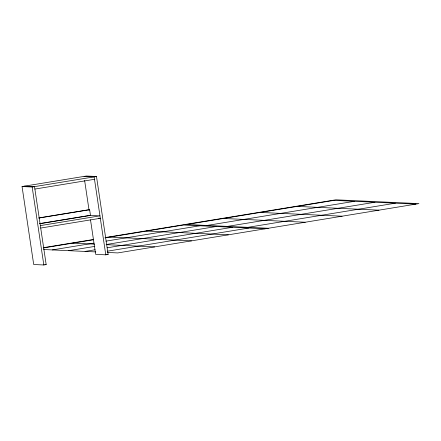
<?xml version="1.0" encoding="UTF-8"?>
<svg xmlns="http://www.w3.org/2000/svg" width="441" height="441" viewBox="0 0 441 441"><rect width="100%" height="100%" fill="white"/><g stroke="black" fill="none" stroke-linecap="round" stroke-linejoin="round"><path stroke-width="0.66" d="M24.404 186.163L34.519 186.626L46.173 264.6L43.819 264.98L33.703 264.517L22.05 186.549L86.364 176.02L96.485 176.483L108.139 254.451L105.785 254.837L95.664 254.374L90.499 219.794M22.05 186.549L32.165 187.012L96.485 176.483M34.883 189.062L94.495 179.305M38.863 217.909L88.988 209.701L89.633 209.734L90.488 215.417L39.679 223.736M38.83 218.052L89.633 209.734M39.712 223.593L89.837 215.39M40.346 225.61L99.958 215.853L90.515 215.417M40.71 228.047L100.322 218.289L98.299 218.196M43.483 247.666L93.685 239.446M105.217 237.561L335.855 199.801L418.95 203.615L117.764 252.925L107.461 252.45M43.328 247.963L93.602 239.733M104.997 237.864L183.412 225.026L265.217 228.78M186.549 224.513L334.008 200.374L415.813 204.128M52.319 249.92L93.872 243.118M105.939 241.139L199.773 225.775M207 225.45L354.459 201.311M68.68 250.67L94.821 246.392M106.215 244.523L216.134 226.531M227.457 226.393L374.911 202.248M85.041 251.42L95.096 249.777M107.157 247.798L232.495 227.28M247.908 227.33L395.362 203.185M107.433 251.183L248.856 228.03M84.011 176.4L94.131 176.869L105.785 254.837M297.14 206.41L378.951 210.164M260.278 212.441L342.084 216.195M223.416 218.477L305.222 222.231M185.259 224.452L268.36 228.267M146.55 231.062L228.355 234.816M109.688 237.098L191.493 240.852M72.82 243.134L94.639 244.132M106.226 244.667L154.626 246.888M43.593 249.518L95.785 251.916M106.788 254.391L108.139 254.451M44.828 264.534L46.173 264.6M84.622 180.468L89.076 210.302M32.165 187.012L43.819 264.98"/></g></svg>
